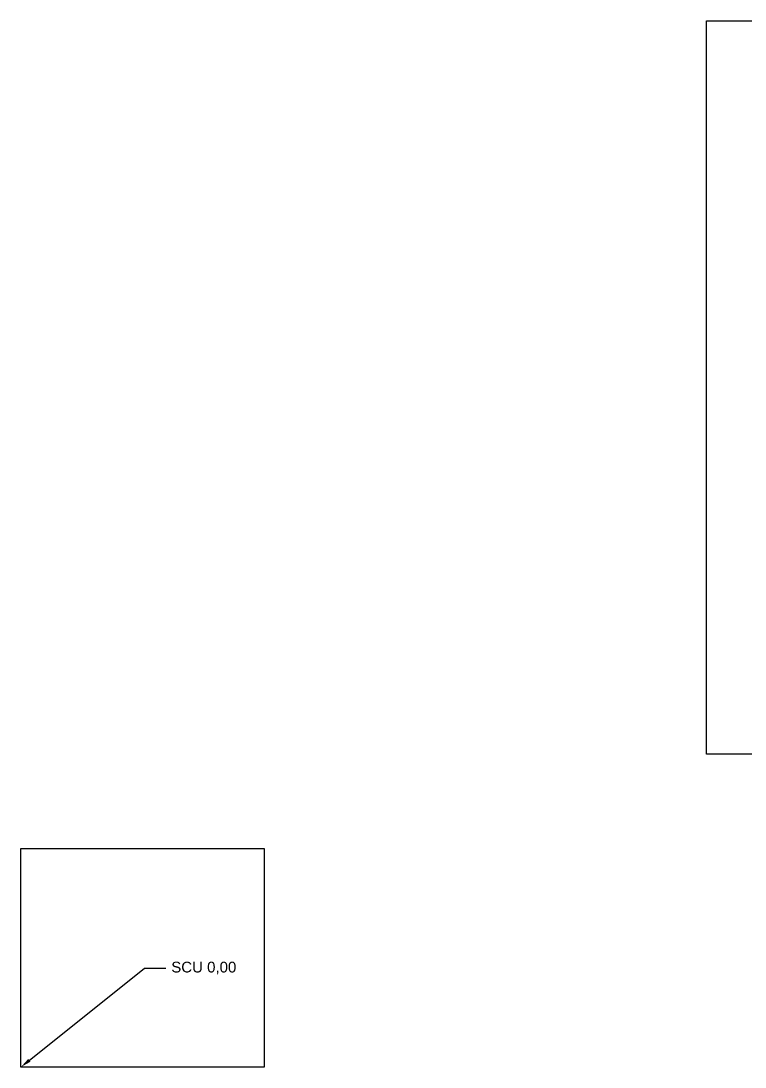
# Model space of a CAD drawing. Header units: millimetres. Extents: x 2762 to 3076, y 916 to 3305.
# Drawn here: x 2761.76 to 2790.91, y 915.62 to 957.71 of the extents above; entities that cross this region are included whole.
import ezdxf
from ezdxf import colors
from ezdxf.entities.mleader import LeaderData, LeaderLine
from ezdxf.math import Vec2, Vec3

# ---------------------------------------------------------------- set-up
doc = ezdxf.new("R2010")
doc.units = ezdxf.units.MM
doc.header["$LTSCALE"] = 2
doc.layers.add('PST', color=10, linetype='Continuous')
doc.styles.get("Standard").update_dxf_attribs({"font": 'arial.ttf'})

msp = doc.modelspace()

# ---------------------------------------------------------------- linework, layer by layer
msp.add_lwpolyline([(2789.359, 957.714), (2848.793, 957.714), (2848.793, 928.214), (2789.359, 928.214)], close=True)
at = {"layer": 'PST'}
msp.add_lwpolyline([(2761.762, 924.419), (2771.56, 924.419), (2771.56, 915.623), (2761.762, 915.623)], close=True, dxfattribs=at)

# ---------------------------------------------------------------- leaders
at = {"layer": 'PST', "color": 4}
ml = msp.add_multileader_mtext('Standard', dxfattribs=at)
ml.set_content('SCU 0,00', color=4)
ml.set_leader_properties()
ml.build(insert=Vec2(0, 0))
ml.multileader.update_dxf_attribs({"dogleg_length": 0.36, "arrow_head_size": 0.432})
ctx = ml.context
ctx.base_point, ctx.char_height, ctx.arrow_head_size, ctx.landing_gap_size, ctx.plane_origin = Vec3(2767.598, 919.602), 0.4324, 0.432, 0.216, Vec3(2754.79, 910.041)
notes = []
notes.append((ctx, [(0, (1, 1, 0), (2766.733, 919.602), (1, 0), 0.865, [(0, [(2761.762, 915.623)], 0, [])])]))
ctx.mtext.insert, ctx.mtext.flow_direction = Vec3(2767.814, 919.861), 5
for ctx, leaders in notes:
    for number, flags, end, landing, length, lines in leaders:
        leader = LeaderData()
        leader.index, (leader.has_last_leader_line, leader.has_dogleg_vector, leader.attachment_direction) = number, flags
        leader.last_leader_point, leader.dogleg_vector, leader.dogleg_length = Vec3(end), Vec3(landing), length
        for number, points, colour, breaks in lines:
            line = LeaderLine()
            line.index, line.vertices, line.color, line.breaks = number, Vec3.list(points), colors.encode_raw_color(colour), breaks
            leader.lines.append(line)
        ctx.leaders.append(leader)

doc.saveas('drawing.dxf')
